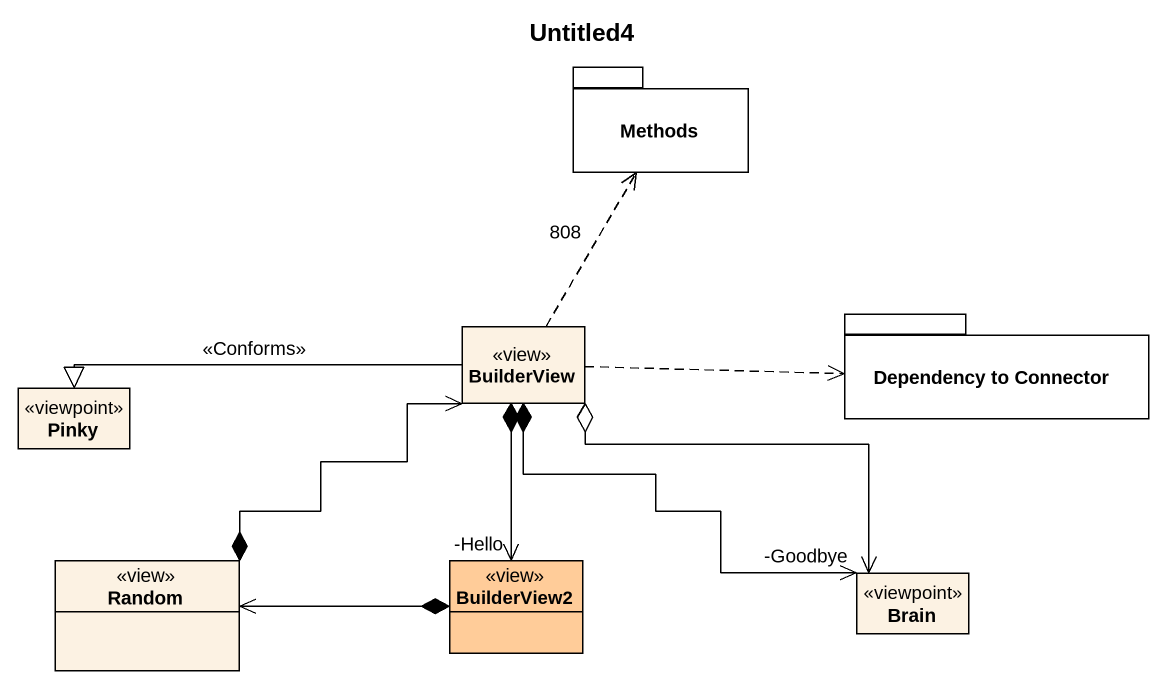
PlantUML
@startuml
title Untitled4
hide circle
hide empty members
package Methods {
}
package "Dependency to Connector" as Dependency_to_Connector {
}
class Pinky <<viewpoint>>
class BuilderView <<view>>
class Random <<view>>
class BuilderView2 <<view>> #FFCC99
class Brain <<viewpoint>>
BuilderView .up.> Methods : 808
BuilderView .right.> Dependency_to_Connector
BuilderView -left-|> Pinky : <<Conforms>>
BuilderView *--> "-Hello" BuilderView2
BuilderView *--> "-Goodbye" Brain
BuilderView o--> Brain
Random *-up-> BuilderView
BuilderView2 *-left-> Random
@enduml
